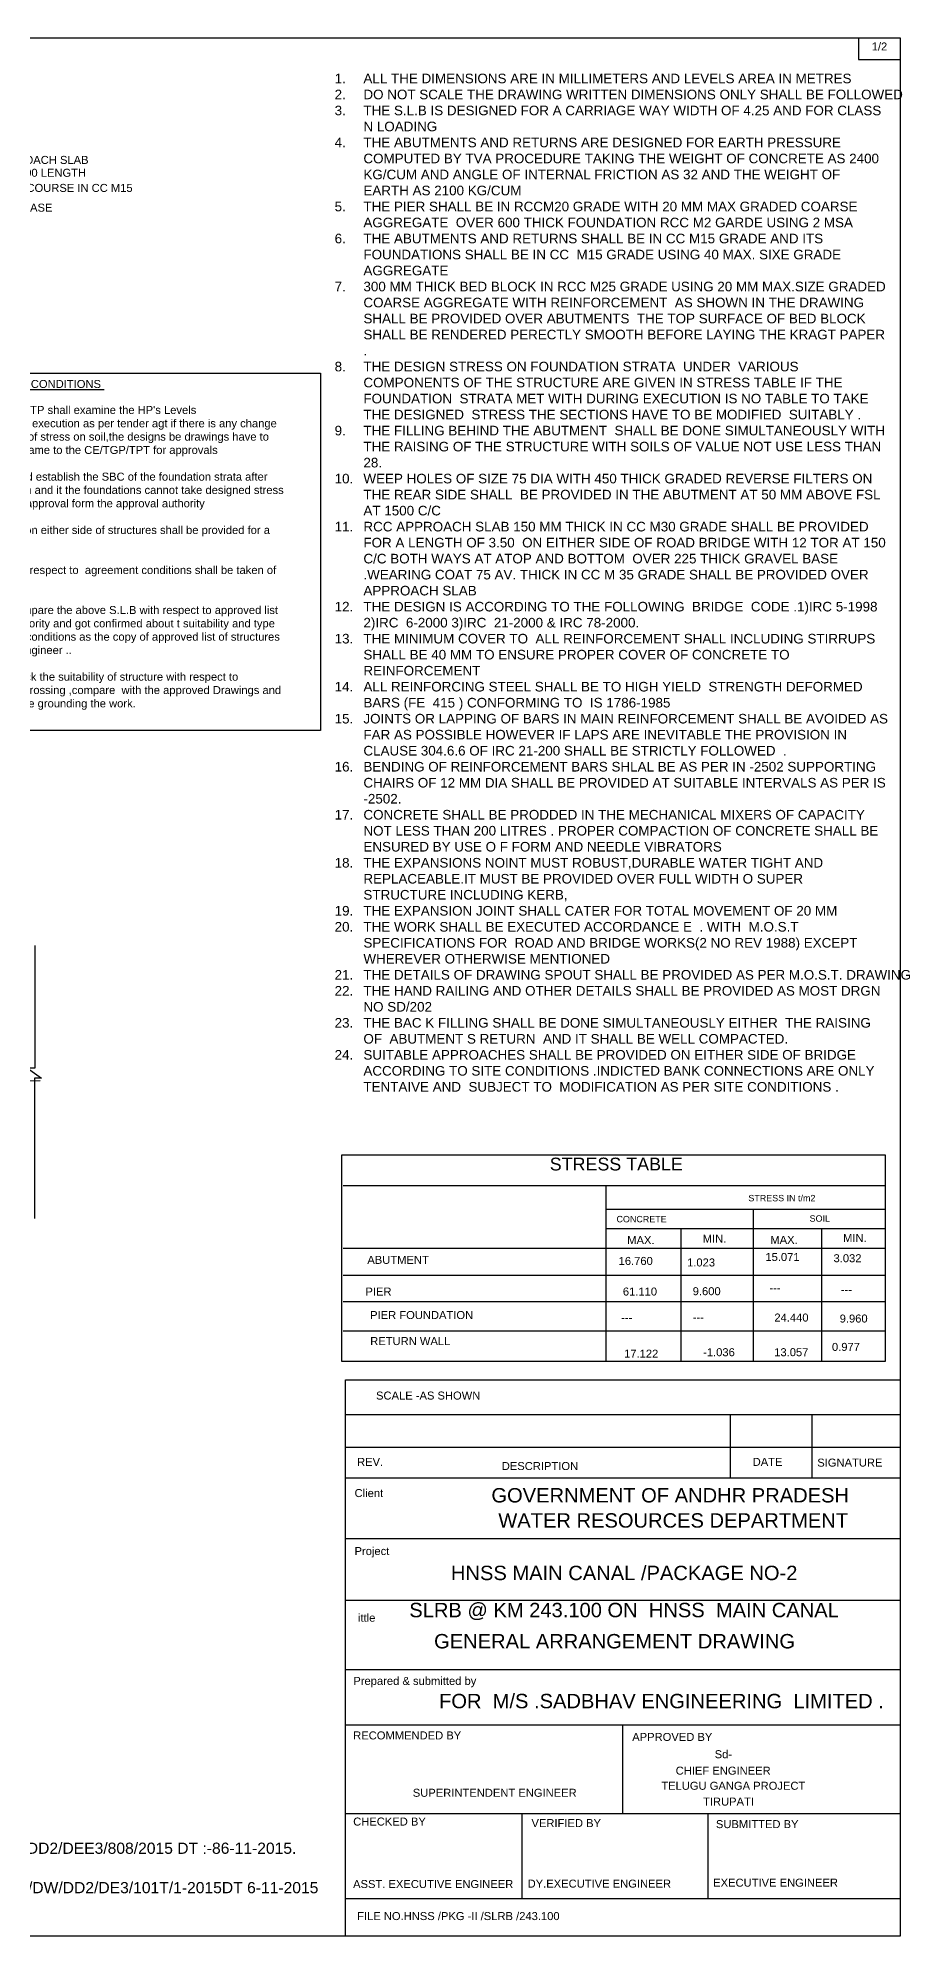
# Model space of a CAD drawing. Header units: millimetres. Extents: x 5124 to 5437574, y 2311 to 17241158.
# Drawn here: x 5410320 to 5437574, y 17181853 to 17241158 of the extents above; entities that cross this region are included whole.
import ezdxf

# ---------------------------------------------------------------- set-up
doc = ezdxf.new("R2010")
doc.units = ezdxf.units.MM
doc.header["$MEASUREMENT"] = 0
for name, color, linetype in [('DIMENSIONS', 7, 'Continuous'), ('DRAWING', 50, 'Continuous'), ('TEXT', 7, 'Continuous'), ('text1', 7, 'Continuous')]:
    doc.layers.add(name, color=color, linetype=linetype)
doc.styles.get("Standard").update_dxf_attribs({"font": 'arial.ttf', "height": 250})

msp = doc.modelspace()

# ---------------------------------------------------------------- linework, layer by layer
at = {"layer": 'DIMENSIONS', "color": 0}
msp.add_lwpolyline([(5435965, 17241158.1), (5435965, 17240489.1), (5437267.1, 17240489.1)], dxfattribs=at)
at = {"layer": 'DRAWING', "color": 0}
msp.add_lwpolyline([(5355935.2, 17241158.1), (5437267.1, 17241158.1), (5437267.1, 17181852.9), (5355935.2, 17181852.9)], close=True, dxfattribs=at)
for points in [[(5410224, 17212806.2), (5410224, 17208972.4), (5409993, 17208972.4), (5410429.8, 17208652.2), (5410216.9, 17208652.2), (5410216.9, 17204268.9)], [(5358369.6, 17208372.3), (5410390.5, 17208584.1)]]:
    msp.add_lwpolyline(points, dxfattribs=at)
at = {"layer": 'TEXT', "color": 0}
for points in [[(5419151.5, 17219517.1), (5402781.5, 17219517.1), (5402781.5, 17230680.7), (5419151.5, 17230680.7)], [(5419820.9, 17206263.4), (5436800.5, 17206263.4), (5436800.5, 17199808.5), (5419820.9, 17199808.5)]]:
    msp.add_lwpolyline(points, close=True, dxfattribs=at)
for points in [[(5419860.6, 17205305.5), (5436800.5, 17205305.5)], [(5428078.9, 17199808.5), (5428078.9, 17205305.5)], [(5428078.9, 17204563.4), (5436800.5, 17204563.4)], [(5432678.3, 17199808.5), (5432678.3, 17204563.4)], [(5428078.9, 17203959), (5436800.5, 17203959)], [(5430409.6, 17203959), (5430409.6, 17199808.5)], [(5434801.9, 17203959), (5434801.9, 17199808.5)], [(5419860.6, 17203340.8), (5436800.5, 17203340.8)], [(5419860.6, 17202500), (5436800.5, 17202500)], [(5419860.6, 17201676.4), (5436800.5, 17201676.4)], [(5419860.6, 17200761), (5436800.5, 17200761)], [(5419930.2, 17181852.9), (5419930.2, 17199228.7), (5437267.1, 17199228.7)], [(5419930.2, 17198151.5), (5437267.1, 17198151.5)], [(5431966.9, 17196174.2), (5431966.9, 17198151.5)], [(5434517.4, 17196174.2), (5434517.4, 17198151.5)], [(5419930.2, 17197124.7), (5437267.1, 17197124.7)], [(5419930.2, 17196174.2), (5437267.1, 17196174.2)], [(5419930.2, 17194273.2), (5437267.1, 17194273.2)], [(5419930.2, 17192342.1), (5437267.1, 17192342.1)], [(5419930.2, 17190180.2), (5437267.1, 17190180.2)], [(5419930.2, 17188447), (5437267.1, 17188447)], [(5428598.6, 17185679.8), (5428598.6, 17188447)], [(5419930.2, 17185679.8), (5437267.1, 17185679.8)], [(5425454.4, 17183026.6), (5425454.4, 17185679.8)], [(5431263.1, 17183026.6), (5431263.1, 17185679.8)], [(5419930.2, 17183026.6), (5437267.1, 17183026.6)]]:
    msp.add_lwpolyline(points, dxfattribs=at)

# ---------------------------------------------------------------- texts
for s, height, p in [('1/2', 250, (5436375.9, 17240766.9)), ('150 THK APPROACH SLAB ', 250, (5407476.5, 17237222.6)), ('IN PCC M20,3500 LENGTH ', 250, (5407476.5, 17236821)), ('80 THK LEVELING COURSE IN CC M15 ', 250, (5406875.6, 17236347.8)), ('225 THK GRAVEL BASE ', 250, (5406852, 17235731.5)), ('%%USPECIAL CONDITIONS ', 250, (5408525.8, 17230222.3)), ('STRESS TABLE ', 400, (5426314.2, 17205772.8)), ('MAX.', 250, (5428735.4, 17203471.3)), ('MIN.', 250, (5431093.7, 17203519)), ('MAX.', 250, (5433208, 17203480.4)), ('MIN.', 250, (5435480.4, 17203537.6)), ('16.760', 250, (5428467.2, 17202821.5)), ('1.023', 250, (5430605.9, 17202773.8)), ('15.071', 250, (5433053.7, 17202944.1)), ('3.032', 250, (5435182.9, 17202905.9)), ('61.110', 250, (5428599.3, 17201865.2)), ('9.600', 250, (5430781.4, 17201875.4)), ('---', 250, (5433177.8, 17201980.4)), ('---', 250, (5435412, 17201923.1)), ('---', 250, (5428546.6, 17201053.7)), ('---', 250, (5430782.3, 17201060.7)), ('24.440', 250, (5433334.5, 17201052.4)), ('9.960', 250, (5435374.5, 17201021.9)), ('0.977', 250, (5435133.8, 17200135.2)), ('17.122', 250, (5428637.8, 17199924)), ('-1.036', 250, (5431107.6, 17199969.5)), ('13.057', 250, (5433329.1, 17199969.9)), ('SCALE -AS SHOWN ', 250, (5420885.4, 17198614.9)), ('REV.', 250, (5420292.7, 17196542.1)), ('DATE ', 250, (5432656.4, 17196543.1)), ('SIGNATURE ', 250, (5434674.7, 17196520)), ('DESCRIPTION ', 250, (5424814.8, 17196413.3)), ('Client ', 250, (5420214.9, 17195568.6)), ('GOVERNMENT OF ANDHR PRADESH ', 450, (5424491.2, 17195399.6)), ('WATER RESOURCES DEPARTMENT ', 450, (5424706.8, 17194613.7)), ('Project ', 250, (5420214.7, 17193756.6)), ('HNSS MAIN CANAL /PACKAGE NO-2', 450, (5423226.8, 17192973.1)), ('SLRB @ KM 243.100 ON  HNSS  MAIN CANAL  ', 450, (5421925.2, 17191813.5)), ('ittle ', 250, (5420322.4, 17191673.5)), ('GENERAL ARRANGEMENT DRAWING ', 450, (5422699.4, 17190839.7)), ('Prepared & submitted by ', 250, (5420176.6, 17189699.4)), ('FOR  M/S .SADBHAV ENGINEERING  LIMITED . ', 450, (5422854.7, 17188969.7)), ('RECOMMENDED BY ', 250, (5420171.6, 17187995.9)), ('APPROVED BY ', 250, (5428892.2, 17187948.5)), ('Sd-', 250, (5431468.4, 17187409.2)), ('TELUGU GANGA PROJECT', 250, (5429799.8, 17186423.2)), ('CHIEF ENGINEER', 250, (5430249.7, 17186895.2)), ('SUPERINTENDENT ENGINEER ', 250, (5422034.3, 17186204.2)), ('TIRUPATI', 250, (5431104.5, 17185928.7)), ('CHECKED BY ', 250, (5420171.5, 17185304.5)), ('VERIFIED BY ', 250, (5425743.1, 17185257.1)), ('SUBMITTED BY ', 250, (5431507.4, 17185224.5)), ('D.R.NO CE/TGP/TPT /DW/DD2/DEE3/808/2015 DT :-86-11-2015.', 350, (5404023.7, 17184421.3)), ('DRG. NO:CE/TGP/DW/TGP/DW/DD2/DE3/101T/1-2015DT 6-11-2015', 350, (5403870, 17183190.2)), ('ASST. EXECUTIVE ENGINEER ', 250, (5420168.6, 17183352.8)), ('DY.EXECUTIVE ENGINEER ', 250, (5425622.9, 17183365.8)), ('EXECUTIVE ENGINEER ', 250, (5431421.7, 17183395.7)), ('FILE NO.HNSS /PKG -II /SLRB /243.100', 250, (5420294.8, 17182351.7))]:
    msp.add_text(s, height=height, dxfattribs=at).set_placement(p)
at = {"layer": 'text1', "color": 0}
for s, height, p in [('STRESS IN t/m2', 200, (5432521.3, 17204809.5)), ('CONCRETE ', 200, (5428400.4, 17204153.7)), ('SOIL ', 200, (5434435.6, 17204172.4)), ('ABUTMENT ', 250, (5420613.8, 17202855.1)), ('PIER ', 250, (5420554.5, 17201864.1)), ('PIER FOUNDATION ', 250, (5420700.9, 17201130.7)), ('RETURN WALL ', 250, (5420703.6, 17200317.9))]:
    msp.add_text(s, height=height, dxfattribs=at).set_placement(p)
at = {"layer": 'text1', "color": 0, "attachment_point": 1}
for s, width, insert, char_height in [('\\pi-900,l1200,t1200;1.^IALL THE DIMENSIONS ARE IN MILLIMETERS AND LEVELS AREA IN METRES \\P2.^IDO NOT SCALE THE DRAWING WRITTEN DIMENSIONS ONLY SHALL BE FOLLOWED \\P3.^ITHE S.L.B IS DESIGNED FOR A CARRIAGE WAY WIDTH OF 4.25 AND FOR CLASS N LOADING \\P4.^ITHE ABUTMENTS AND RETURNS ARE DESIGNED FOR EARTH PRESSURE COMPUTED BY TVA PROCEDURE TAKING THE WEIGHT OF CONCRETE AS 2400  KG/CUM AND ANGLE OF INTERNAL FRICTION AS 32 AND THE WEIGHT OF EARTH AS 2100 KG/CUM\\P5.^ITHE PIER SHALL BE IN RCCM20 GRADE WITH 20 MM MAX GRADED COARSE AGGREGATE  OVER 600 THICK FOUNDATION RCC M2 GARDE USING 2 MSA\\P6.^ITHE ABUTMENTS AND RETURNS SHALL BE IN CC M15 GRADE AND ITS FOUNDATIONS SHALL BE IN CC  M15 GRADE USING 40 MAX. SIXE GRADE AGGREGATE   \\P7.^I300 MM THICK BED BLOCK IN RCC M25 GRADE USING 20 MM MAX.SIZE GRADED COARSE AGGREGATE WITH REINFORCEMENT  AS SHOWN IN THE DRAWING SHALL BE PROVIDED OVER ABUTMENTS  THE TOP SURFACE OF BED BLOCK SHALL BE RENDERED PERECTLY SMOOTH BEFORE LAYING THE KRAGT PAPER .\\P8.^ITHE DESIGN STRESS ON FOUNDATION STRATA  UNDER  VARIOUS COMPONENTS OF THE STRUCTURE ARE GIVEN IN STRESS TABLE IF THE FOUNDATION  STRATA MET WITH DURING EXECUTION IS NO TABLE TO TAKE THE DESIGNED  STRESS THE SECTIONS HAVE TO BE MODIFIED  SUITABLY .\\P9.^ITHE FILLING BEHIND THE ABUTMENT  SHALL BE DONE SIMULTANEOUSLY WITH THE RAISING OF THE STRUCTURE WITH SOILS OF VALUE NOT USE LESS THAN 28.\\P10.^IWEEP HOLES OF SIZE 75 DIA WITH 450 THICK GRADED REVERSE FILTERS ON THE REAR SIDE SHALL  BE PROVIDED IN THE ABUTMENT AT 50 MM ABOVE FSL AT 1500 C/C \\P11.^IRCC APPROACH SLAB 150 MM THICK IN CC M30 GRADE SHALL BE PROVIDED FOR A LENGTH OF 3.50  ON EITHER SIDE OF ROAD BRIDGE WITH 12 TOR AT 150 C/C BOTH WAYS AT ATOP AND BOTTOM  OVER 225 THICK GRAVEL BASE .WEARING COAT 75 AV. THICK IN CC M 35 GRADE SHALL BE PROVIDED OVER APPROACH SLAB \\P12.^ITHE DESIGN IS ACCORDING TO THE FOLLOWING  BRIDGE  CODE .1)IRC 5-1998 2)IRC  6-2000 3)IRC  21-2000 & IRC 78-2000.\\P13.^ITHE MINIMUM COVER TO  ALL REINFORCEMENT SHALL INCLUDING STIRRUPS SHALL BE 40 MM TO ENSURE PROPER COVER OF CONCRETE TO REINFORCEMENT \\P14.^IALL REINFORCING STEEL SHALL BE TO HIGH YIELD  STRENGTH DEFORMED  BARS (FE  415 ) CONFORMING TO  IS 1786-1985 \\P15.^IJOINTS OR LAPPING OF BARS IN MAIN REINFORCEMENT SHALL BE AVOIDED AS FAR AS POSSIBLE HOWEVER IF LAPS ARE INEVITABLE THE PROVISION IN CLAUSE 304.6.6 OF IRC 21-200 SHALL BE STRICTLY FOLLOWED  .\\P16.^IBENDING OF REINFORCEMENT BARS SHLAL BE AS PER IN -2502 SUPPORTING   CHAIRS OF 12 MM DIA SHALL BE PROVIDED AT SUITABLE INTERVALS AS PER IS -2502.\\P17.^ICONCRETE SHALL BE PRODDED IN THE MECHANICAL MIXERS OF CAPACITY NOT LESS THAN 200 LITRES . PROPER COMPACTION OF CONCRETE SHALL BE ENSURED BY USE O F FORM AND NEEDLE VIBRATORS\\P18.^ITHE EXPANSIONS NOINT MUST ROBUST,DURABLE WATER TIGHT AND REPLACEABLE.IT MUST BE PROVIDED OVER FULL WIDTH O SUPER STRUCTURE INCLUDING KERB,\\P19.^ITHE EXPANSION JOINT SHALL CATER FOR TOTAL MOVEMENT OF 20 MM \\P20.^ITHE WORK SHALL BE EXECUTED ACCORDANCE E  . WITH  M.O.S.T SPECIFICATIONS FOR  ROAD AND BRIDGE WORKS(2 NO REV 1988) EXCEPT WHEREVER OTHERWISE MENTIONED\\P21.^ITHE DETAILS OF DRAWING SPOUT SHALL BE PROVIDED AS PER M.O.S.T. DRAWING \\P22.^ITHE HAND RAILING AND OTHER DETAILS SHALL BE PROVIDED AS MOST DRGN NO SD/202\\P23.^ITHE BAC K FILLING SHALL BE DONE SIMULTANEOUSLY EITHER  THE RAISING OF  ABUTMENT S RETURN  AND IT SHALL BE WELL COMPACTED.  \\P24.^ISUITABLE APPROACHES SHALL BE PROVIDED ON EITHER SIDE OF BRIDGE ACCORDING TO SITE CONDITIONS .INDICTED BANK CONNECTIONS ARE ONLY TENTAIVE AND  SUBJECT TO  MODIFICATION AS PER SITE CONDITIONS .', 17550.922, (5419291.8, 17240042.8), 300), ("1. The superintending Engineer /HNSS /ATP shall examine the HP's Levels .Locations,suitability  of structures  before execution as per tender agt if there is any change in above particulars   like H.P's suitability of stress on soil,the designs be drawings have to be revised by  th efirm and resubmit the same to the CE/TGP/TPT for approvals\\P\\P2. The Superintending shallb examine and establish the SBC of the foundation strata after popening  the foundation during execution and it the foundations cannot take designed stress th sections atre to be redesigned and fot approval form the approval authority\\P\\P3. 100 mm thick lining in CC M 15 grade on either side of structures shall be provided for a length 30.00 m or as per agreement \\P\\P4. Any deviation in design & drawing with respect to  agreement conditions shall be taken of before execution .\\P\\P5. The Superintending Engineer shall compare the above S.L.B with respect to approved list  of CM & CD wroks by the competent authority and got confirmed about t suitability and type of structure  before execution as per site conditions as the copy of approved list of structures in not furnished by  the Superintending Engineer ..\\P\\P6.The Superintending Engineer shall check the suitability of structure with respect to prevailing   ground levels at the point  of crossing ,compare  with the approved Drawings and shall satisfy himself about the same before grounding the work.   ", 14357.643, (5403613.8, 17229660.6), 250)]:
    msp.add_mtext_dynamic_manual_height_columns(s, width=width, gutter_width=1000, heights=[0], dxfattribs=dict(at, insert=insert, char_height=char_height))

doc.saveas('drawing.dxf')
